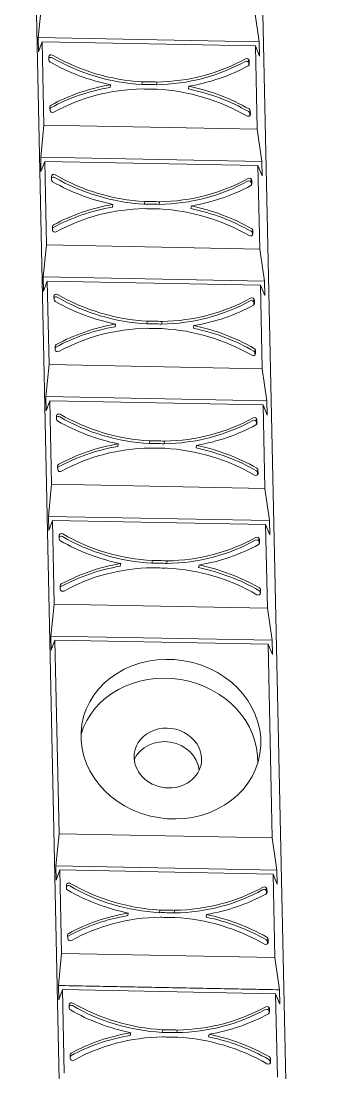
# Model space of a CAD drawing. Header units: inches. Extents: x 1726 to 2311, y 431 to 759.
# Drawn here: x 2157.6 to 2175.9, y 575.4 to 640.7 of the extents above; entities that cross this region are included whole.
import ezdxf

# ---------------------------------------------------------------- set-up
doc = ezdxf.new("R2010")
doc.units = ezdxf.units.IN
doc.layers.add('3', color=7, linetype='Continuous', true_color=0xffffff)

msp = doc.modelspace()

# ---------------------------------------------------------------- linework, layer by layer
at = {"layer": '3', "color": 7, "linetype": 'Continuous', "lineweight": 18}
for p, q in [((2175.931, 487.49), (2171.4, 699.066)), ((2161.521, 503.939), (2157.623, 685.963)), ((2158.884, 641.628), (2158.684, 639.641)), ((2172.411, 639.378), (2172.119, 641.375)), ((2172.411, 639.378), (2158.684, 639.641)), ((2158.684, 639.641), (2158.703, 638.757)), ((2158.703, 638.757), (2158.932, 639.385)), ((2172.167, 639.132), (2158.932, 639.385)), ((2158.932, 639.385), (2159.043, 634.205)), ((2172.43, 638.494), (2172.411, 639.378)), ((2172.167, 639.132), (2172.43, 638.494)), ((2172.167, 639.132), (2172.278, 633.951)), ((2159.355, 638.238), (2159.351, 638.448)), ((2171.729, 638.127), (2171.756, 638.29)), ((2171.788, 638.209), (2171.793, 638)), ((2171.761, 638.046), (2171.764, 637.92)), ((2165.115, 636.734), (2165.142, 636.898)), ((2166.058, 636.88), (2166.032, 636.717)), ((2163.146, 636.551), (2163.173, 636.715)), ((2168.037, 636.621), (2168.011, 636.458)), ((2159.422, 635.127), (2159.417, 635.336)), ((2171.848, 635.136), (2171.821, 634.973)), ((2171.828, 634.934), (2171.831, 634.809)), ((2171.855, 635.098), (2171.859, 634.888)), ((2159.043, 634.205), (2158.843, 632.217)), ((2172.278, 633.951), (2159.043, 634.205)), ((2172.57, 631.954), (2172.278, 633.951)), ((2172.57, 631.954), (2158.843, 632.217)), ((2158.843, 632.217), (2158.862, 631.334)), ((2158.862, 631.334), (2159.091, 631.962)), ((2172.326, 631.708), (2159.091, 631.962)), ((2159.091, 631.962), (2159.202, 626.781)), ((2172.326, 631.708), (2172.589, 631.07)), ((2172.326, 631.708), (2172.437, 626.527)), ((2172.589, 631.07), (2172.57, 631.954)), ((2159.514, 630.815), (2159.51, 631.024)), ((2171.888, 630.703), (2171.915, 630.866)), ((2171.92, 630.622), (2171.923, 630.497)), ((2171.947, 630.785), (2171.952, 630.576)), ((2163.305, 629.127), (2163.332, 629.291)), ((2165.274, 629.311), (2165.301, 629.474)), ((2166.217, 629.457), (2166.191, 629.293)), ((2168.196, 629.198), (2168.169, 629.034)), ((2159.581, 627.703), (2159.576, 627.913)), ((2172.007, 627.713), (2171.98, 627.549)), ((2172.014, 627.674), (2172.018, 627.465)), ((2171.987, 627.51), (2171.99, 627.385)), ((2159.202, 626.781), (2159.002, 624.794)), ((2172.437, 626.527), (2159.202, 626.781)), ((2172.729, 624.53), (2172.437, 626.527)), ((2172.729, 624.53), (2159.002, 624.794)), ((2159.002, 624.794), (2159.021, 623.91)), ((2159.021, 623.91), (2159.25, 624.538)), ((2172.485, 624.284), (2159.25, 624.538)), ((2159.25, 624.538), (2159.361, 619.357)), ((2172.748, 623.647), (2172.729, 624.53)), ((2172.485, 624.284), (2172.748, 623.647)), ((2172.485, 624.284), (2172.596, 619.103)), ((2159.673, 623.391), (2159.669, 623.6)), ((2172.047, 623.279), (2172.074, 623.443)), ((2172.079, 623.198), (2172.082, 623.073)), ((2172.106, 623.362), (2172.111, 623.152)), ((2163.464, 621.704), (2163.49, 621.867)), ((2165.433, 621.887), (2165.46, 622.051)), ((2166.376, 622.033), (2166.35, 621.869)), ((2168.355, 621.774), (2168.328, 621.61)), ((2159.74, 620.28), (2159.735, 620.489)), ((2172.166, 620.289), (2172.139, 620.125)), ((2172.146, 620.087), (2172.149, 619.961)), ((2172.173, 620.25), (2172.177, 620.041)), ((2159.361, 619.357), (2159.161, 617.37)), ((2172.596, 619.103), (2159.361, 619.357)), ((2172.888, 617.107), (2172.596, 619.103)), ((2172.888, 617.107), (2159.161, 617.37)), ((2159.161, 617.37), (2159.18, 616.486)), ((2159.18, 616.486), (2159.409, 617.114)), ((2159.409, 617.114), (2159.52, 611.933)), ((2172.644, 616.86), (2159.409, 617.114)), ((2172.644, 616.86), (2172.907, 616.223)), ((2172.644, 616.86), (2172.755, 611.679)), ((2172.907, 616.223), (2172.888, 617.107)), ((2159.832, 615.967), (2159.828, 616.176)), ((2172.206, 615.855), (2172.233, 616.019)), ((2172.265, 615.938), (2172.27, 615.728)), ((2172.238, 615.774), (2172.241, 615.649)), ((2165.592, 614.463), (2165.619, 614.627)), ((2166.535, 614.609), (2166.509, 614.446)), ((2163.623, 614.28), (2163.649, 614.444)), ((2168.514, 614.35), (2168.487, 614.187)), ((2159.899, 612.856), (2159.894, 613.065)), ((2172.324, 612.865), (2172.298, 612.701)), ((2172.305, 612.663), (2172.308, 612.538)), ((2172.332, 612.827), (2172.336, 612.617)), ((2159.52, 611.933), (2159.32, 609.946)), ((2172.755, 611.679), (2159.52, 611.933)), ((2173.047, 609.683), (2172.755, 611.679)), ((2159.32, 609.946), (2159.339, 609.062)), ((2173.047, 609.683), (2159.32, 609.946)), ((2159.339, 609.062), (2159.568, 609.69)), ((2159.568, 609.69), (2159.679, 604.51)), ((2172.803, 609.436), (2159.568, 609.69)), ((2172.803, 609.436), (2173.066, 608.799)), ((2172.803, 609.436), (2172.914, 604.256)), ((2173.066, 608.799), (2173.047, 609.683)), ((2159.991, 608.543), (2159.987, 608.753)), ((2172.365, 608.431), (2172.392, 608.595)), ((2172.397, 608.35), (2172.4, 608.225)), ((2172.424, 608.514), (2172.429, 608.305)), ((2163.782, 606.856), (2163.808, 607.02)), ((2165.751, 607.039), (2165.778, 607.203)), ((2166.694, 607.185), (2166.668, 607.022)), ((2168.673, 606.926), (2168.646, 606.763)), ((2160.058, 605.432), (2160.053, 605.641)), ((2172.483, 605.441), (2172.457, 605.278)), ((2172.464, 605.239), (2172.467, 605.114)), ((2172.491, 605.403), (2172.495, 605.193)), ((2159.679, 604.51), (2159.479, 602.522)), ((2172.914, 604.256), (2159.679, 604.51)), ((2173.206, 602.259), (2172.914, 604.256)), ((2159.479, 602.522), (2159.498, 601.639)), ((2173.206, 602.259), (2159.479, 602.522)), ((2159.498, 601.639), (2159.727, 602.267)), ((2172.962, 602.013), (2159.727, 602.267)), ((2159.727, 602.267), (2159.984, 590.259)), ((2173.225, 601.375), (2173.206, 602.259)), ((2172.962, 602.013), (2173.225, 601.375)), ((2172.962, 602.013), (2173.219, 590.005)), ((2159.984, 590.259), (2159.784, 588.271)), ((2159.984, 590.259), (2173.219, 590.005)), ((2173.511, 588.008), (2173.219, 590.005)), ((2173.511, 588.008), (2159.784, 588.271)), ((2159.784, 588.271), (2159.803, 587.388)), ((2159.803, 587.388), (2160.032, 588.016)), ((2160.032, 588.016), (2173.267, 587.762)), ((2160.032, 588.016), (2160.143, 582.835)), ((2173.53, 587.124), (2173.511, 588.008)), ((2173.267, 587.762), (2173.53, 587.124)), ((2173.267, 587.762), (2173.378, 582.581)), ((2160.455, 586.869), (2160.451, 587.078)), ((2172.829, 586.757), (2172.856, 586.92)), ((2172.861, 586.676), (2172.864, 586.551)), ((2172.888, 586.839), (2172.893, 586.63)), ((2164.246, 585.181), (2164.273, 585.345)), ((2166.215, 585.365), (2166.242, 585.528)), ((2167.159, 585.511), (2167.132, 585.347)), ((2169.137, 585.252), (2169.111, 585.088)), ((2160.522, 583.757), (2160.517, 583.967)), ((2172.948, 583.767), (2172.921, 583.603)), ((2172.928, 583.564), (2172.931, 583.439)), ((2172.955, 583.728), (2172.959, 583.519)), ((2159.943, 580.848), (2160.143, 582.835)), ((2160.143, 582.835), (2173.378, 582.581)), ((2173.378, 582.581), (2173.67, 580.584)), ((2159.943, 580.848), (2159.962, 579.964)), ((2160.191, 580.592), (2159.962, 579.964)), ((2160.191, 580.592), (2160.302, 575.411)), ((2173.426, 580.338), (2160.191, 580.592)), ((2173.689, 579.7), (2173.426, 580.338)), ((2173.426, 580.338), (2173.537, 575.157)), ((2173.689, 579.7), (2173.67, 580.584)), ((2160.614, 579.445), (2160.61, 579.654)), ((2172.988, 579.333), (2173.015, 579.497)), ((2173.047, 579.416), (2173.052, 579.206)), ((2173.02, 579.252), (2173.023, 579.127)), ((2166.374, 577.941), (2166.401, 578.104)), ((2167.317, 578.087), (2167.291, 577.923)), ((2164.405, 577.758), (2164.432, 577.921)), ((2169.296, 577.828), (2169.27, 577.664)), ((2160.681, 576.334), (2160.676, 576.543)), ((2173.107, 576.343), (2173.08, 576.179)), ((2173.087, 576.141), (2173.09, 576.015)), ((2173.114, 576.304), (2173.118, 576.095))]:
    msp.add_line(p, q, dxfattribs=at)
for centre, major_axis, start_param, end_param in [((2159.5, 638.445), (-0.148, 0.024), 4.303312, 6.445436), ((2159.473, 638.281), (0.148, -0.024), 1.161719, 2.65578), ((2159.505, 638.236), (-0.148, 0.024), 0.162251, 1.172898), ((2165.39, 646.699), (-11.457, 1.876), 1.172898, 1.521265), ((2165.363, 646.535), (-10.963, 1.795), 1.161719, 1.69163), ((2165.39, 646.699), (-10.963, 1.795), 1.161719, 1.69163), ((2165.363, 646.535), (-10.963, 1.795), 1.774408, 2.304319), ((2165.39, 646.699), (-10.963, 1.795), 1.774408, 2.304319), ((2171.612, 638.048), (0.148, -0.024), 0.162195, 2.304319), ((2171.639, 638.212), (-0.148, 0.024), 3.303788, 5.445912), ((2165.39, 646.699), (-11.457, 1.876), 1.944774, 2.29314), ((2171.643, 638.003), (-0.148, 0.024), 2.29314, 3.303788), ((2165.82, 626.637), (-11.457, 1.876), 4.835007, 4.914217), ((2165.793, 626.474), (-11.457, 1.876), 5.086366, 5.434733), ((2165.82, 626.637), (-11.457, 1.876), 5.086366, 5.434733), ((2165.82, 626.637), (-10.963, 1.795), 4.916001, 5.445912), ((2165.793, 626.474), (-11.457, 1.876), 4.835007, 4.914217), ((2165.39, 646.699), (-11.457, 1.876), 1.693414, 1.772624), ((2165.82, 626.637), (-10.963, 1.795), 4.303312, 4.833223), ((2165.793, 626.474), (-11.457, 1.876), 4.314491, 4.662858), ((2165.82, 626.637), (-11.457, 1.876), 4.314491, 4.662858), ((2159.567, 635.334), (-0.148, 0.024), 5.434733, 6.44538), ((2159.54, 635.17), (0.148, -0.024), 2.29314, 2.655788), ((2159.571, 635.124), (-0.148, 0.024), 0.162195, 2.304319), ((2171.71, 634.891), (-0.148, 0.024), 1.161719, 3.303843), ((2171.678, 634.937), (0.148, -0.024), 0.162251, 1.172898), ((2171.705, 635.101), (-0.148, 0.024), 3.303843, 4.314491), ((2159.659, 631.021), (-0.148, 0.024), 4.303312, 6.445436), ((2159.632, 630.858), (0.148, -0.024), 1.161719, 2.65578), ((2165.522, 639.112), (-10.963, 1.795), 1.161719, 1.69163), ((2165.549, 639.275), (-10.963, 1.795), 1.161719, 1.69163), ((2165.549, 639.275), (-10.963, 1.795), 1.774408, 2.304319), ((2171.798, 630.788), (-0.148, 0.024), 3.303788, 5.445912), ((2159.664, 630.812), (-0.148, 0.024), 0.162251, 1.172898), ((2165.549, 639.275), (-11.457, 1.876), 1.172898, 1.521265), ((2165.522, 639.112), (-10.963, 1.795), 1.774408, 2.304319), ((2165.549, 639.275), (-11.457, 1.876), 1.944774, 2.29314), ((2171.771, 630.625), (0.148, -0.024), 0.162195, 2.304319), ((2171.802, 630.579), (-0.148, 0.024), 2.29314, 3.303788), ((2165.952, 619.05), (-11.457, 1.876), 5.086366, 5.434733), ((2165.979, 619.213), (-11.457, 1.876), 5.086366, 5.434733), ((2165.979, 619.213), (-10.963, 1.795), 4.916001, 5.445912), ((2165.952, 619.05), (-11.457, 1.876), 4.835007, 4.914217), ((2165.979, 619.213), (-11.457, 1.876), 4.835007, 4.914217), ((2165.549, 639.275), (-11.457, 1.876), 1.693414, 1.772624), ((2165.979, 619.213), (-10.963, 1.795), 4.303312, 4.833223), ((2165.952, 619.05), (-11.457, 1.876), 4.314491, 4.662858), ((2165.979, 619.213), (-11.457, 1.876), 4.314491, 4.662858), ((2159.726, 627.91), (-0.148, 0.024), 5.434733, 6.44538), ((2159.699, 627.746), (0.148, -0.024), 2.29314, 2.655788), ((2159.73, 627.7), (-0.148, 0.024), 0.162195, 2.304319), ((2171.864, 627.677), (-0.148, 0.024), 3.303843, 4.314491), ((2171.869, 627.468), (-0.148, 0.024), 1.161719, 3.303843), ((2171.837, 627.513), (0.148, -0.024), 0.162251, 1.172898), ((2159.818, 623.597), (-0.148, 0.024), 4.303312, 6.445436), ((2159.791, 623.434), (0.148, -0.024), 1.161719, 2.65578), ((2159.823, 623.388), (-0.148, 0.024), 0.162251, 1.172898), ((2165.708, 631.852), (-11.457, 1.876), 1.172898, 1.521265), ((2165.681, 631.688), (-10.963, 1.795), 1.161719, 1.69163), ((2165.708, 631.852), (-10.963, 1.795), 1.161719, 1.69163), ((2165.681, 631.688), (-10.963, 1.795), 1.774408, 2.304319), ((2165.708, 631.852), (-10.963, 1.795), 1.774408, 2.304319), ((2171.93, 623.201), (0.148, -0.024), 0.162195, 2.304319), ((2171.957, 623.364), (-0.148, 0.024), 3.303788, 5.445912), ((2171.961, 623.155), (-0.148, 0.024), 2.29314, 3.303788), ((2165.708, 631.852), (-11.457, 1.876), 1.944774, 2.29314), ((2166.138, 611.79), (-11.457, 1.876), 5.086366, 5.434733), ((2166.111, 611.626), (-11.457, 1.876), 4.835007, 4.914217), ((2166.138, 611.79), (-11.457, 1.876), 4.835007, 4.914217), ((2166.138, 611.79), (-11.457, 1.876), 4.314491, 4.662858), ((2166.111, 611.626), (-11.457, 1.876), 5.086366, 5.434733), ((2166.138, 611.79), (-10.963, 1.795), 4.916001, 5.445912), ((2165.708, 631.852), (-11.457, 1.876), 1.693414, 1.772624), ((2166.138, 611.79), (-10.963, 1.795), 4.303312, 4.833223), ((2166.111, 611.626), (-11.457, 1.876), 4.314491, 4.662858), ((2159.885, 620.486), (-0.148, 0.024), 5.434733, 6.44538), ((2159.858, 620.322), (0.148, -0.024), 2.29314, 2.655788), ((2159.889, 620.277), (-0.148, 0.024), 0.162195, 2.304319), ((2172.028, 620.044), (-0.148, 0.024), 1.161719, 3.303843), ((2171.996, 620.09), (0.148, -0.024), 0.162251, 1.172898), ((2172.023, 620.253), (-0.148, 0.024), 3.303843, 4.314491), ((2159.977, 616.174), (-0.148, 0.024), 4.303312, 6.445436), ((2159.95, 616.01), (0.148, -0.024), 1.161719, 2.65578), ((2159.982, 615.964), (-0.148, 0.024), 0.162251, 1.172898), ((2165.84, 624.264), (-10.963, 1.795), 1.161719, 1.69163), ((2165.867, 624.428), (-10.963, 1.795), 1.161719, 1.69163), ((2165.867, 624.428), (-10.963, 1.795), 1.774408, 2.304319), ((2172.089, 615.777), (0.148, -0.024), 0.162195, 2.304319), ((2172.116, 615.941), (-0.148, 0.024), 3.303788, 5.445912), ((2165.867, 624.428), (-11.457, 1.876), 1.172898, 1.521265), ((2165.84, 624.264), (-10.963, 1.795), 1.774408, 2.304319), ((2165.867, 624.428), (-11.457, 1.876), 1.944774, 2.29314), ((2172.12, 615.731), (-0.148, 0.024), 2.29314, 3.303788), ((2166.297, 604.366), (-11.457, 1.876), 4.835007, 4.914217), ((2166.27, 604.202), (-11.457, 1.876), 5.086366, 5.434733), ((2166.297, 604.366), (-11.457, 1.876), 5.086366, 5.434733), ((2166.297, 604.366), (-10.963, 1.795), 4.916001, 5.445912), ((2166.27, 604.202), (-11.457, 1.876), 4.835007, 4.914217), ((2165.867, 624.428), (-11.457, 1.876), 1.693414, 1.772624), ((2166.297, 604.366), (-10.963, 1.795), 4.303312, 4.833223), ((2166.27, 604.202), (-11.457, 1.876), 4.314491, 4.662858), ((2166.297, 604.366), (-11.457, 1.876), 4.314491, 4.662858), ((2160.044, 613.062), (-0.148, 0.024), 5.434733, 6.44538), ((2160.017, 612.899), (0.148, -0.024), 2.29314, 2.655788), ((2160.048, 612.853), (-0.148, 0.024), 0.162195, 2.304319), ((2172.155, 612.666), (0.148, -0.024), 0.162251, 1.172898), ((2172.182, 612.829), (-0.148, 0.024), 3.303843, 4.314491), ((2172.187, 612.62), (-0.148, 0.024), 1.161719, 3.303843), ((2160.136, 608.75), (-0.148, 0.024), 4.303312, 6.445436), ((2160.109, 608.586), (0.148, -0.024), 1.161719, 2.65578), ((2166.026, 617.004), (-10.963, 1.795), 1.161719, 1.69163), ((2160.141, 608.54), (-0.148, 0.024), 0.162251, 1.172898), ((2166.026, 617.004), (-11.457, 1.876), 1.172898, 1.521265), ((2165.999, 616.84), (-10.963, 1.795), 1.161719, 1.69163), ((2165.999, 616.84), (-10.963, 1.795), 1.774408, 2.304319), ((2166.026, 617.004), (-10.963, 1.795), 1.774408, 2.304319), ((2166.026, 617.004), (-11.457, 1.876), 1.944774, 2.29314), ((2172.248, 608.353), (0.148, -0.024), 0.162195, 2.304319), ((2172.275, 608.517), (-0.148, 0.024), 3.303788, 5.445912), ((2172.279, 608.308), (-0.148, 0.024), 2.29314, 3.303788), ((2166.429, 596.779), (-11.457, 1.876), 5.086366, 5.434733), ((2166.456, 596.942), (-11.457, 1.876), 5.086366, 5.434733), ((2166.456, 596.942), (-10.963, 1.795), 4.916001, 5.445912), ((2166.429, 596.779), (-11.457, 1.876), 4.835007, 4.914217), ((2166.456, 596.942), (-11.457, 1.876), 4.835007, 4.914217), ((2166.026, 617.004), (-11.457, 1.876), 1.693414, 1.772624), ((2166.429, 596.779), (-11.457, 1.876), 4.314491, 4.662858), ((2166.456, 596.942), (-11.457, 1.876), 4.314491, 4.662858), ((2166.456, 596.942), (-10.963, 1.795), 4.303312, 4.833223), ((2160.203, 605.639), (-0.148, 0.024), 5.434733, 6.44538), ((2160.176, 605.475), (0.148, -0.024), 2.29314, 2.655788), ((2172.341, 605.406), (-0.148, 0.024), 3.303843, 4.314491), ((2160.207, 605.429), (-0.148, 0.024), 0.162195, 2.304319), ((2172.346, 605.196), (-0.148, 0.024), 1.161719, 3.303843), ((2172.314, 605.242), (0.148, -0.024), 0.162251, 1.172898), ((2166.736, 594.958), (5.526, -0.905), 0.1204, 3.02117), ((2166.736, 594.958), (2.072, -0.339), 0.162223, 3.303816), ((2166.598, 594.117), (-2.072, 0.339), 3.374256, 6.050549), ((2166.736, 594.958), (2.072, -0.339), 3.303816, 6.445408), ((2160.6, 587.075), (-0.148, 0.024), 4.303312, 6.445436), ((2166.49, 595.329), (-10.963, 1.795), 1.161719, 1.69163), ((2160.573, 586.911), (0.148, -0.024), 1.161719, 2.65578), ((2160.605, 586.866), (-0.148, 0.024), 0.162251, 1.172898), ((2166.49, 595.329), (-11.457, 1.876), 1.172898, 1.521265), ((2166.463, 595.166), (-10.963, 1.795), 1.161719, 1.69163), ((2166.463, 595.166), (-10.963, 1.795), 1.774408, 2.304319), ((2166.49, 595.329), (-10.963, 1.795), 1.774408, 2.304319), ((2172.712, 586.679), (0.148, -0.024), 0.162195, 2.304319), ((2172.739, 586.842), (-0.148, 0.024), 3.303788, 5.445912), ((2172.743, 586.633), (-0.148, 0.024), 2.29314, 3.303788), ((2166.49, 595.329), (-11.457, 1.876), 1.944774, 2.29314), ((2166.92, 575.267), (-11.457, 1.876), 5.086366, 5.434733), ((2166.893, 575.104), (-11.457, 1.876), 4.835007, 4.914217), ((2166.92, 575.267), (-11.457, 1.876), 4.835007, 4.914217), ((2166.92, 575.267), (-11.457, 1.876), 4.314491, 4.662858), ((2166.893, 575.104), (-11.457, 1.876), 5.086366, 5.434733), ((2166.92, 575.267), (-10.963, 1.795), 4.916001, 5.445912), ((2166.49, 595.329), (-11.457, 1.876), 1.693414, 1.772624), ((2166.92, 575.267), (-10.963, 1.795), 4.303312, 4.833223), ((2166.893, 575.104), (-11.457, 1.876), 4.314491, 4.662858), ((2160.667, 583.964), (-0.148, 0.024), 5.434733, 6.44538), ((2160.64, 583.8), (0.148, -0.024), 2.29314, 2.655788), ((2160.671, 583.754), (-0.148, 0.024), 0.162195, 2.304319), ((2172.81, 583.522), (-0.148, 0.024), 1.161719, 3.303843), ((2172.779, 583.567), (0.148, -0.024), 0.162251, 1.172898), ((2172.805, 583.731), (-0.148, 0.024), 3.303843, 4.314491), ((2160.759, 579.651), (-0.148, 0.024), 4.303312, 6.445436), ((2160.732, 579.488), (0.148, -0.024), 1.161719, 2.65578), ((2160.764, 579.442), (-0.148, 0.024), 0.162251, 1.172898), ((2166.622, 587.742), (-10.963, 1.795), 1.161719, 1.69163), ((2166.649, 587.905), (-10.963, 1.795), 1.161719, 1.69163), ((2166.622, 587.742), (-10.963, 1.795), 1.774408, 2.304319), ((2166.649, 587.905), (-10.963, 1.795), 1.774408, 2.304319), ((2172.871, 579.255), (0.148, -0.024), 0.162195, 2.304319), ((2172.898, 579.418), (-0.148, 0.024), 3.303788, 5.445912), ((2166.649, 587.905), (-11.457, 1.876), 1.172898, 1.521265), ((2166.649, 587.905), (-11.457, 1.876), 1.944774, 2.29314), ((2172.902, 579.209), (-0.148, 0.024), 2.29314, 3.303788), ((2167.079, 567.844), (-11.457, 1.876), 4.835007, 4.914217), ((2167.052, 567.68), (-11.457, 1.876), 5.086366, 5.434733), ((2167.079, 567.844), (-11.457, 1.876), 5.086366, 5.434733), ((2167.079, 567.844), (-10.963, 1.795), 4.916001, 5.445912), ((2167.052, 567.68), (-11.457, 1.876), 4.835007, 4.914217), ((2166.649, 587.905), (-11.457, 1.876), 1.693414, 1.772624), ((2167.079, 567.844), (-10.963, 1.795), 4.303312, 4.833223), ((2167.052, 567.68), (-11.457, 1.876), 4.314491, 4.662858), ((2167.079, 567.844), (-11.457, 1.876), 4.314491, 4.662858), ((2160.826, 576.54), (-0.148, 0.024), 5.434733, 6.44538), ((2160.799, 576.376), (0.148, -0.024), 2.29314, 2.655788), ((2160.83, 576.331), (-0.148, 0.024), 0.162195, 2.304319), ((2172.969, 576.098), (-0.148, 0.024), 1.161719, 3.303843), ((2172.938, 576.144), (0.148, -0.024), 0.162251, 1.172898), ((2172.964, 576.307), (-0.148, 0.024), 3.303843, 4.314491)]:
    msp.add_ellipse(centre, major_axis=major_axis, ratio=0.880667, start_param=start_param, end_param=end_param, dxfattribs=at)
msp.add_ellipse((2166.927, 596.127), major_axis=(5.526, -0.905), ratio=0.880667, dxfattribs=at)
msp.add_open_spline([(2159.943, 580.848), (2173.67, 580.584)], degree=1, dxfattribs=at)

doc.saveas('drawing.dxf')
